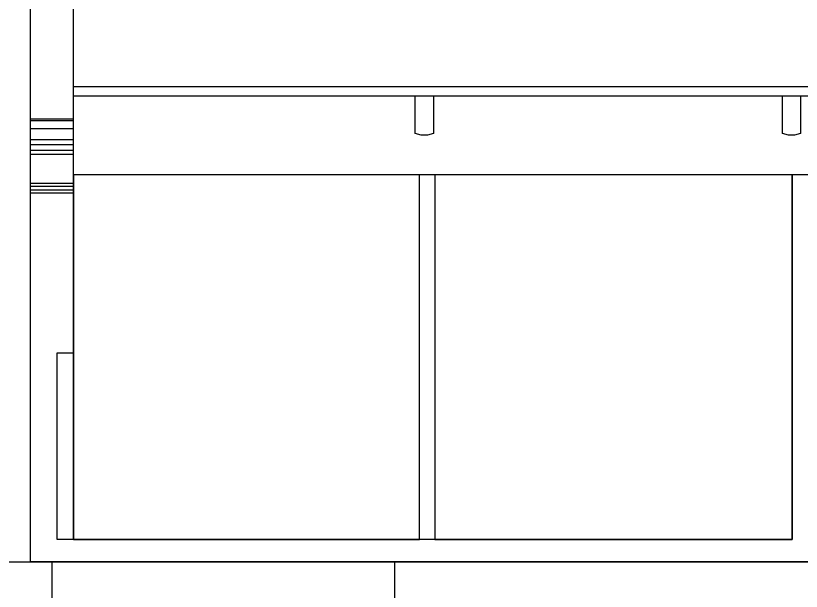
# Model space of a CAD drawing. Extents: x -20250 to 331240, y -699 to 63168.
# Drawn here: x 68427 to 74826, y 6957 to 11640 of the extents above; entities that cross this region are included whole.
import ezdxf

# ---------------------------------------------------------------- set-up
doc = ezdxf.new("R2010")
doc.units = 0
doc.header["$LTSCALE"] = 1000
doc.header["$MEASUREMENT"] = 0
doc.layers.add('DOTE', color=1, linetype='Continuous')
doc.layers.add('WALL', color=9, linetype='Continuous')

msp = doc.modelspace()

# ---------------------------------------------------------------- linework, layer by layer
at = {"layer": 'DOTE'}
for p, q in [((68724.1, 6654, 0), (68724.1, 7197.7, 0)), ((71514.8, 6523.3, 0), (71514.8, 7197.7, 0))]:
    msp.add_line(p, q, dxfattribs=at)
at = {"layer": 'DOTE', "elevation": 0}
msp.add_lwpolyline([(65764.8, 7197.7), (80903.9, 7197.7)], dxfattribs=at)
at = {"layer": 'WALL'}
for points in [[(69060.7, 16023.9, 0), (78009.4, 16023.9, 0), (78009.4, 15863.6, 0), (78132.2, 15863.6, 0), (78132.2, 7197.7, 0), (68549.1, 7197.7, 0), (68549.1, 15863.6, 0), (69060.7, 15863.6, 0), (69060.7, 16220.3, 0), (77646.6, 16220.3, 0), (77697.5, 16235.7, 0), (77769.8, 16246.8, 0), (77808, 16277, 0), (77850.1, 16308, 0), (77895.4, 16318.4, 0), (77942.3, 16323.1, 0), (77980.4, 16308.8, 0), (77964.9, 16197.6, 0), (78081, 16168.9, 0), (78069.8, 16111.7, 0), (78039.6, 16084.7, 0), (78009.4, 16023.9, 0)], [(68899.1, 7379, 0), (68899.1, 13711.4, 0)], [(77782.2, 11061.3, 0), (68899.1, 11061.3, 0)], [(77782.2, 10985.4, 0), (68899.1, 10985.4, 0)], [(71829.6, 10985.4, 0), (71829.6, 10680.7, 0), (71781, 10667.7, 0), (71730.6, 10667.7, 0), (71682, 10680.7, 0), (71682, 10985.4, 0)], [(74819.9, 10985.4, 0), (74819.9, 10680.7, 0), (74771.3, 10667.7, 0), (74720.9, 10667.7, 0), (74672.3, 10680.7, 0), (74672.3, 10985.4, 0)], [(68549.1, 10801, 0), (68899.1, 10801, 0)], [(68549.1, 10787.8, 0), (68899.1, 10787.8, 0)], [(68549.1, 10723.8, 0), (68899.1, 10723.8, 0)], [(68549.1, 10631.9, 0), (68899.1, 10631.9, 0)], [(68549.1, 10591.4, 0), (68899.1, 10591.4, 0)], [(68549.1, 10545.4, 0), (68899.1, 10545.4, 0)], [(68549.1, 10513.1, 0), (68899.1, 10513.1, 0)], [(74751.3, 10344.9, 0), (74751.3, 7379, 0), (68763.8, 7379, 0), (68763.8, 8896.8, 0), (68901.7, 8896.8, 0)], [(78132.2, 10344.9, 0), (68899.1, 10344.9, 0)], [(68549.1, 10278.2, 0), (68899.1, 10278.2, 0)], [(68549.1, 10252.8, 0), (68899.1, 10252.8, 0)], [(68549.1, 10223.1, 0), (68899.1, 10223.1, 0)], [(68549.1, 10198.9, 0), (68899.1, 10198.9, 0)]]:
    msp.add_polyline3d(points, dxfattribs=at)
for points in [[(71716.3, 10344.9, 0), (68899.1, 10344.9, 0), (68899.1, 7379, 0), (71716.3, 7379, 0)], [(74751.3, 10344.9, 0), (71841.3, 10344.9, 0), (71841.3, 7379, 0), (74751.3, 7379, 0)]]:
    msp.add_polyline3d(points, close=True, dxfattribs=at)

doc.saveas('drawing.dxf')
